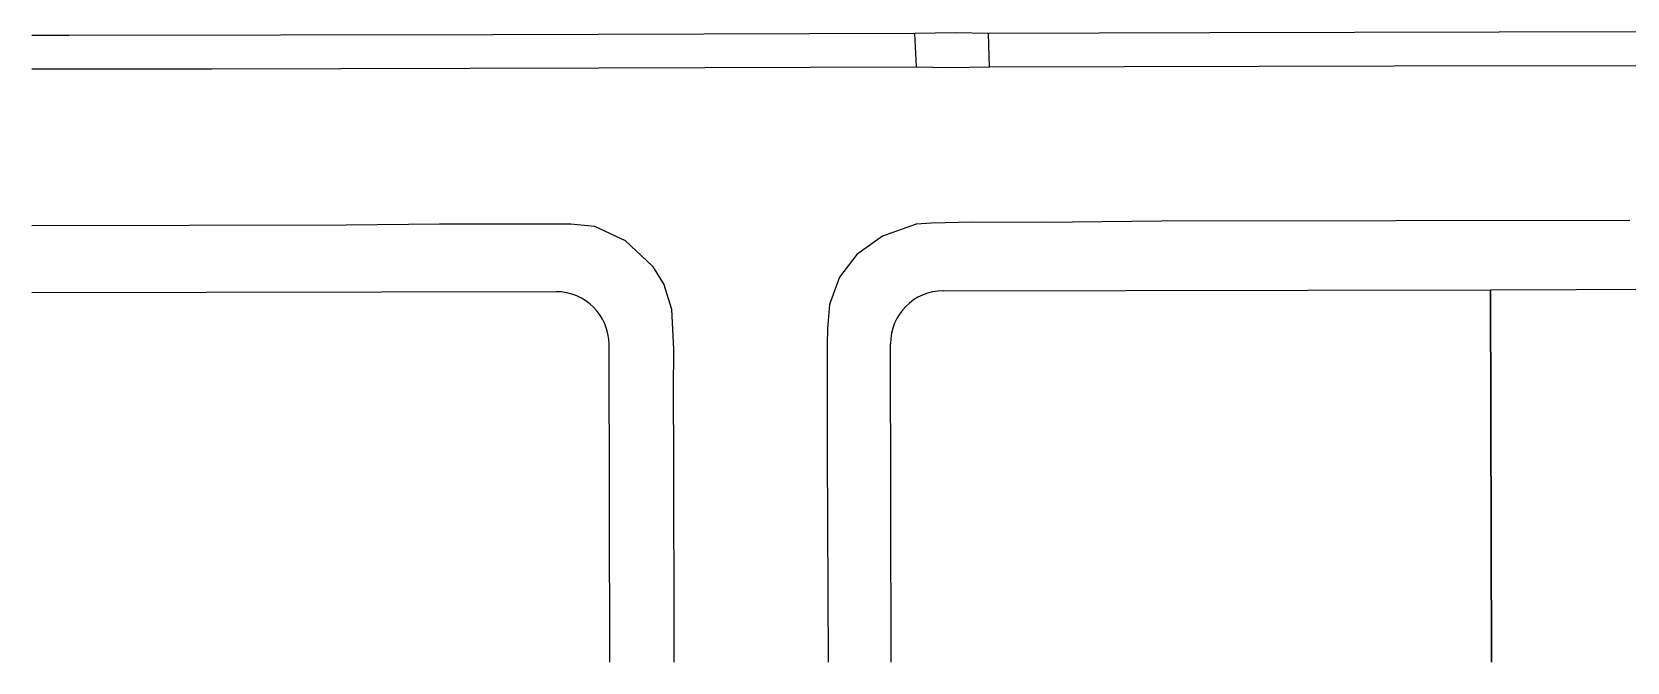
# Model space of a CAD drawing. Header units: inches. Extents: x -91 to 83, y -48 to 107.
# Drawn here: x -90.7 to 0, y -48.4 to -12.6 of the extents above; entities that cross this region are included whole.
import ezdxf

# ---------------------------------------------------------------- set-up
doc = ezdxf.new("R2010")
doc.units = ezdxf.units.IN
doc.header["$MEASUREMENT"] = 0
doc.layers.add('F-CURB-ASB', color=4, linetype='CONTINUOUS')
doc.layers.add('PN-PLOT', color=5, linetype='CONTINUOUS')

msp = doc.modelspace()

# ---------------------------------------------------------------- linework, layer by layer
at = {"layer": 'F-CURB-ASB'}
for p, q in [((-40.5112, -12.6624), (-64.5414, -12.7397)), ((-38.2025, -12.6358), (-40.5112, -12.6624)), ((-40.4285, -14.568), (-40.5112, -12.6624)), ((-36.3319, -12.6601), (-38.2025, -12.6358)), ((-23.7341, -12.626), (-36.3319, -12.6601)), ((-36.2602, -14.5557), (-36.3319, -12.6601)), ((0.9483, -12.5748), (-23.7341, -12.626)), ((-88.6307, -12.776), (-90.7365, -12.7809)), ((-64.5414, -12.7397), (-88.6307, -12.776)), ((-36.2602, -14.5557), (-13.2773, -14.5012)), ((-13.2773, -14.5012), (9.4786, -14.4697)), ((-90.7365, -14.6776), (-80.5105, -14.6638)), ((-80.5105, -14.6638), (-58.4869, -14.6222)), ((-58.4869, -14.6222), (-40.4285, -14.568)), ((-40.4285, -14.568), (-38.5909, -14.5963)), ((-38.5909, -14.5963), (-36.2602, -14.5557)), ((-90.7365, -23.5825), (-72.8676, -23.5437)), ((-72.8676, -23.5437), (-67.559, -23.4895)), ((-67.559, -23.4895), (-60.0768, -23.4796)), ((-60.0768, -23.4796), (-58.7374, -23.6239)), ((-40.4419, -23.5017), (-42.3465, -24.1836)), ((-39.5606, -23.4378), (-40.4419, -23.5017)), ((-37.2289, -23.3932), (-39.5606, -23.4378)), ((-33.2247, -23.4068), (-37.2289, -23.3932)), ((-26.4836, -23.3328), (-33.2247, -23.4068)), ((0.1634, -23.2959), (-26.4836, -23.3328)), ((-58.7374, -23.6239), (-56.995, -24.4254)), ((-56.995, -24.4254), (-55.4397, -25.8861)), ((-42.3465, -24.1836), (-43.8161, -25.2217)), ((-43.8161, -25.2217), (-44.7986, -26.5159)), ((-55.4397, -25.8861), (-54.7937, -26.9295)), ((-54.7937, -26.9295), (-54.3598, -28.334)), ((-44.7986, -26.5159), (-45.374, -28.0613)), ((-45.374, -28.0613), (-45.4893, -29.4267)), ((-54.3598, -28.334), (-54.2431, -30.6337)), ((-45.4893, -29.4267), (-45.4964, -30.323)), ((-54.2431, -30.6337), (-54.2555, -32.9424)), ((-45.4964, -30.323), (-45.4928, -32.6917)), ((-54.2555, -32.9424), (-54.2551, -33.1332)), ((-54.2551, -33.1332), (-54.2481, -36.6715)), ((-45.4929, -33.04), (-45.4934, -36.4928)), ((-45.4928, -32.6917), (-45.4929, -33.04)), ((-54.2481, -36.6715), (-54.2237, -47.3497)), ((-45.4934, -36.4928), (-45.4516, -48.3926)), ((-54.2237, -47.3497), (-54.2214, -48.3926))]:
    msp.add_line(p, q, dxfattribs=at)
at = {"layer": 'PN-PLOT'}
for p, q in [((-7.7661, -27.2253), (26.175, -27.1507)), ((-60.9139, -27.342), (-90.7365, -27.4076)), ((-38.9073, -27.2938), (-7.7661, -27.2253)), ((-7.7661, -27.2253), (-7.7196, -48.3926)), ((-7.7196, -48.3926), (-7.7661, -27.2253)), ((-57.8667, -48.3926), (-57.9064, -30.3363)), ((-41.8618, -48.3926), (-41.9016, -30.3013))]:
    msp.add_line(p, q, dxfattribs=at)
for centre, start_param, end_param in [((-60.9073, -30.3429), -1.5682702, 0.0025261), ((-38.9007, -30.2947), 0.0025371, 1.5733334)]:
    msp.add_ellipse(centre, major_axis=(0.001, 3.0009), ratio=1, start_param=start_param, end_param=end_param, dxfattribs=at)

doc.saveas('drawing.dxf')
